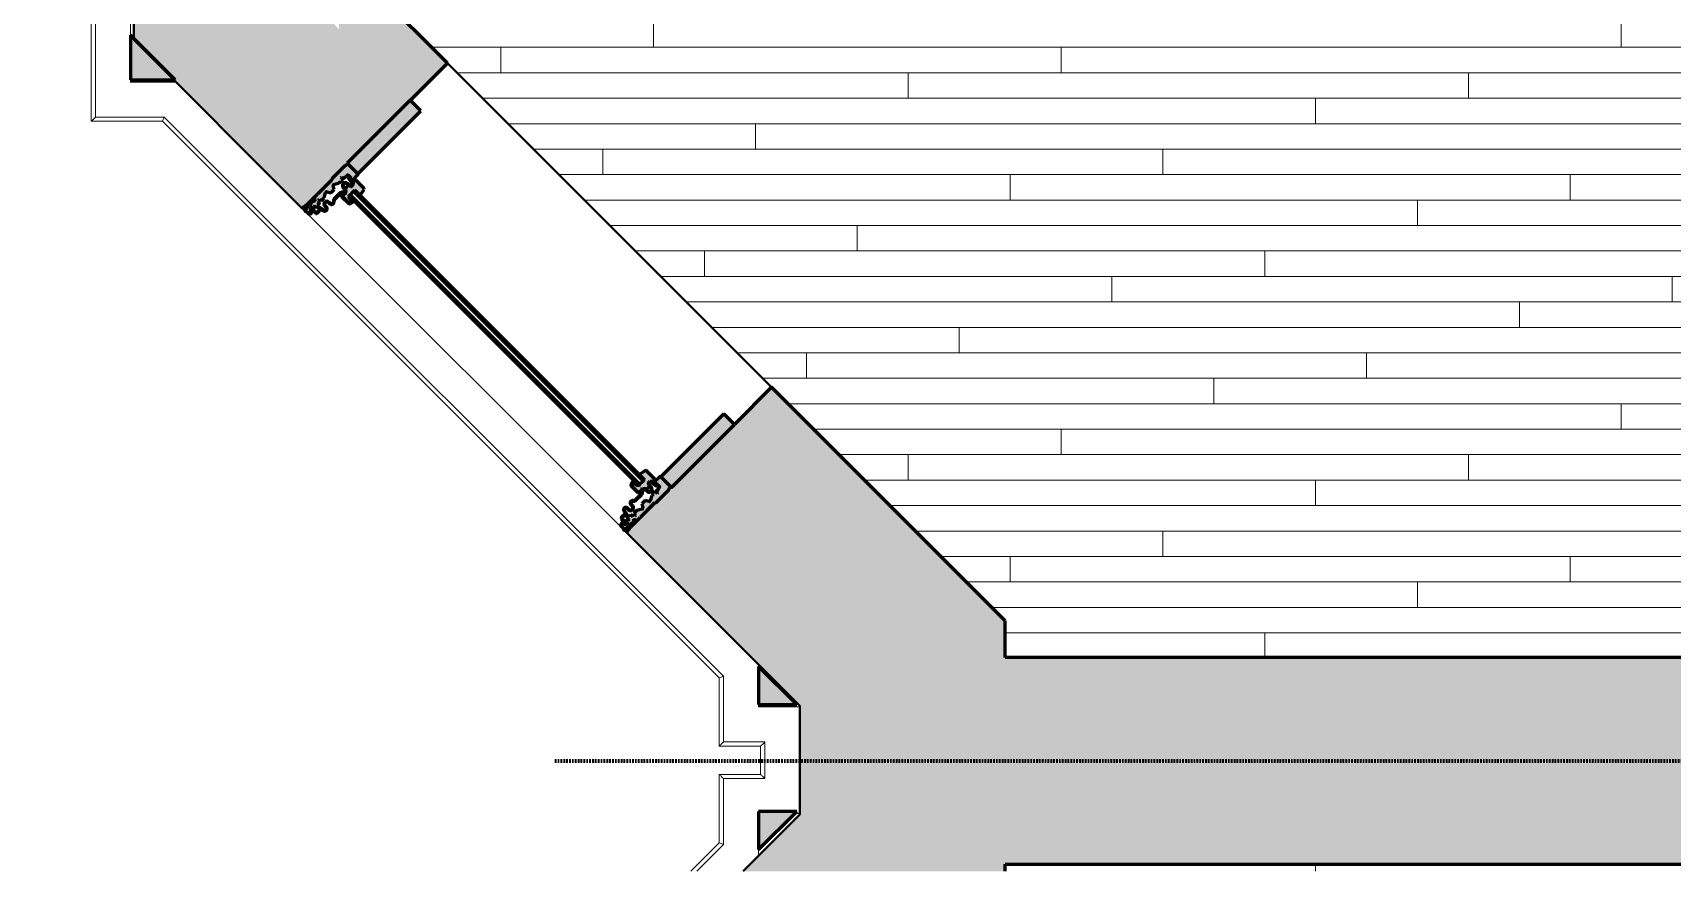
# Model space of a CAD drawing. Header units: inches. Extents: x 239 to 676, y -3412 to -2908.
# Drawn here: x 239.2 to 368, y -3411.9 to -3346.1 of the extents above; entities that cross this region are included whole.
import ezdxf

# ---------------------------------------------------------------- set-up
doc = ezdxf.new("R2010")
doc.units = ezdxf.units.IN
doc.header["$MEASUREMENT"] = 0
doc.linetypes.add('Hidden 1_8_', pattern=[0.1875, 0.125, -0.0625])
for name, color, linetype, lineweight in [('A-DETL', 90, 'Continuous', 40), ('A-DETL-GENF', 92, 'Continuous', 9), ('A-FLOR-PATT', 8, 'Continuous', 40), ('A-GLAZ', 151, 'Continuous', 40), ('A-WALL', 113, 'Continuous', 18), ('A-WALL-PATT', 111, 'Continuous', 18), ('I-WALL', 2, 'Continuous', 40), ('Q-CASE', 31, 'Continuous', 40)]:
    doc.layers.add(name, color=color, linetype=linetype, lineweight=lineweight)

# ---------------------------------------------------------------- blocks, each defined once
blk = doc.blocks.new('Proline_Clad_Wood-Double-Hung_Vent_Unit - 36_ x 96_-725810-UNIT 3 - UPPER LEVEL')
at = {"layer": 'A-GLAZ'}
h = blk.add_hatch(color=135, dxfattribs=at)
h.paths.add_polyline_path([(-17.95, 5.96), (-18, 5.91), (-18, 5.78), (-17.93, 5.8), (-17.93, 5.88)], flags=0)
h.paths.add_polyline_path([(-17.8, 5.94), (-17.8, 5.65), (-17.76, 5.65), (-17.76, 5.93)], flags=0)
h.paths.add_polyline_path([(-17.74, 6), (-17.74, 5.96), (-17.64, 5.96), (-17.43, 5.9), (-17.3, 5.9), (-17.3, 5.94), (-17.43, 5.94), (-17.64, 6)], flags=0)
h.paths.add_polyline_path([(-17.98, 5.75), (-17.98, 5.63), (-17.91, 5.65), (-17.91, 5.77)], flags=0)
h.paths.add_polyline_path([(-17.94, 5.59), (-17.94, 5.04), (-17.9, 5.08), (-17.9, 5.55)], flags=0)
h.paths.add_polyline_path([(-17.27, 5.87), (-17.27, 5.7), (-17.23, 5.69), (-17.23, 5.88), (-17.26, 5.87)], flags=0)
h.paths.add_polyline_path([(-17.52, 5.58), (-17.42, 5.63), (-17.29, 5.63), (-17.3, 5.67), (-17.42, 5.67)], flags=0)
h.paths.add_polyline_path([(-17.42, 5.52), (-17.32, 5.48), (-16.97, 5.48), (-16.96, 5.52)], flags=0)
h.paths.add_polyline_path([(-17.39, 5.45), (-17.39, 5.26), (-17.35, 5.28), (-17.34, 5.46)], flags=0)
h.paths.add_polyline_path([(-17.92, 4.85), (-17.96, 4.81), (-17.85, 4.81)], flags=0)
h.paths.add_polyline_path([(-16.94, 5.45), (-16.94, 5.01), (-16.9, 5.01), (-16.9, 5.46)], flags=0)
h = blk.add_hatch(color=135, dxfattribs=at)
h.paths.add_polyline_path([(-16.77, 1.7), (-16.79, 1.73), (-16.95, 1.73), (-16.97, 1.62)], flags=0)
h.paths.add_polyline_path([(-17.71, 5.45), (-17.84, 5.07), (-17.71, 4.88), (-17.77, 4.8), (-17.9, 4.79), (-17.94, 4.75), (-17.94, 4.4), (-17.91, 4.37), (-17.94, 4.34), (-17.94, 2.76), (-18, 2.72), (-18, 1.24), (-17.91, 1.15), (-17.88, 1), (-16.83, 1), (-16.77, 1.06), (-16.77, 1.7), (-17, 1.6), (-17.35, 1.61), (-17.35, 1.64), (-17.33, 1.77), (-17.36, 1.77), (-17.36, 2.05), (-17.55, 2.05), (-17.55, 2.14), (-17.27, 2.15), (-17.27, 2.38), (-17.36, 2.38), (-17.36, 2.53), (-17.59, 2.98), (-17.55, 3.02), (-17.27, 3.19), (-17.27, 3.55), (-17.59, 3.77), (-17.58, 3.83), (-17.36, 4.21), (-17.36, 4.54), (-17.55, 4.55), (-17.55, 4.64), (-17.36, 4.64), (-17.36, 4.9), (-17.18, 4.91), (-17.18, 5.09), (-17.34, 5.09), (-17.41, 5.21), (-17.45, 5.21), (-17.48, 5.27), (-17.39, 5.27), (-17.39, 5.45), (-17.68, 5.45)], flags=0)
h = blk.add_hatch(color=135, dxfattribs=at)
h.paths.add_polyline_path([(-17.08, 5.17), (-17.12, 5.1), (-17.08, 5.03)], flags=0)
h.paths.add_polyline_path([(-17.05, 5), (-17.05, 4.95), (-16.7, 4.91), (-16.58, 4.76), (-16.72, 4.63), (-16.87, 4.63), (-17.07, 4.51), (-17.07, 4.28), (-16.87, 4.17), (-16.72, 4.17), (-16.58, 4.07), (-16.65, 3.89), (-16.72, 3.81), (-16.75, 3.69), (-16.72, 2.92), (-16.64, 2.83), (-16.58, 2.67), (-16.72, 2.57), (-16.87, 2.57), (-17.07, 2.45), (-17.07, 2.22), (-16.87, 2.1), (-16.72, 2.1), (-16.58, 1.97), (-16.7, 1.82), (-17.05, 1.78), (-17.05, 1.73), (-16.7, 1.77), (-16.53, 1.97), (-16.72, 2.15), (-16.86, 2.15), (-17.05, 2.34), (-16.86, 2.52), (-16.72, 2.52), (-16.54, 2.65), (-16.61, 2.86), (-16.68, 2.94), (-16.7, 3.04), (-16.68, 3.79), (-16.61, 3.87), (-16.54, 4.08), (-16.72, 4.21), (-16.86, 4.21), (-17.05, 4.4), (-16.86, 4.59), (-16.72, 4.59), (-16.53, 4.76), (-16.7, 4.96)], flags=0)
h.paths.add_polyline_path([(-17.08, 1.7), (-17.12, 1.64), (-17.08, 1.62)], flags=0)
h = blk.add_hatch(color=135, dxfattribs=at)
h.paths.add_polyline_path([(16.7, 4.96), (16.53, 4.76), (16.72, 4.59), (16.86, 4.59), (17.05, 4.4), (16.86, 4.21), (16.72, 4.21), (16.54, 4.08), (16.61, 3.87), (16.68, 3.79), (16.7, 3.69), (16.68, 2.94), (16.61, 2.86), (16.54, 2.65), (16.72, 2.52), (16.86, 2.52), (17.05, 2.34), (16.86, 2.15), (16.72, 2.15), (16.53, 1.97), (16.7, 1.77), (17.05, 1.73), (17.05, 1.78), (16.7, 1.82), (16.58, 1.97), (16.72, 2.1), (16.87, 2.1), (17.07, 2.22), (17.07, 2.45), (16.87, 2.57), (16.72, 2.57), (16.58, 2.67), (16.64, 2.83), (16.72, 2.92), (16.75, 3.04), (16.72, 3.81), (16.64, 3.91), (16.58, 4.07), (16.72, 4.17), (16.87, 4.17), (17.07, 4.28), (17.07, 4.51), (16.87, 4.63), (16.72, 4.63), (16.58, 4.76), (16.7, 4.91), (17.05, 4.95), (17.05, 5)], flags=0)
h.paths.add_polyline_path([(17.08, 5.17), (17.08, 5.03), (17.12, 5.1)], flags=0)
h.paths.add_polyline_path([(17.08, 1.7), (17.08, 1.62), (17.12, 1.64)], flags=0)
h = blk.add_hatch(color=135, dxfattribs=at)
h.paths.add_polyline_path([(16.77, 1.7), (16.97, 1.62), (16.95, 1.73), (16.79, 1.73)], flags=0)
h.paths.add_polyline_path([(17.39, 5.45), (17.39, 5.27), (17.46, 5.24), (17.45, 5.21), (17.41, 5.21), (17.34, 5.09), (17.18, 5.09), (17.18, 4.91), (17.36, 4.9), (17.36, 4.64), (17.55, 4.64), (17.55, 4.55), (17.36, 4.54), (17.36, 4.21), (17.59, 3.77), (17.55, 3.72), (17.27, 3.55), (17.27, 3.19), (17.59, 2.98), (17.58, 2.92), (17.36, 2.53), (17.36, 2.38), (17.27, 2.38), (17.27, 2.15), (17.55, 2.14), (17.55, 2.05), (17.36, 2.05), (17.36, 1.77), (17.33, 1.77), (17.35, 1.61), (17.32, 1.6), (16.97, 1.61), (16.77, 1.7), (16.77, 1.06), (16.83, 1), (17.88, 1), (17.91, 1.15), (18, 1.24), (18, 2.72), (17.94, 2.76), (17.94, 4.34), (17.91, 4.37), (17.94, 4.4), (17.94, 4.75), (17.9, 4.79), (17.77, 4.8), (17.71, 4.88), (17.77, 4.99), (17.84, 5.07), (17.71, 5.45)], flags=0)
h = blk.add_hatch(color=135, dxfattribs=at)
h.paths.add_polyline_path([(17.3, 5.94), (17.3, 5.9), (17.43, 5.9), (17.74, 6), (17.64, 6), (17.43, 5.94)], flags=0)
h.paths.add_polyline_path([(17.23, 5.88), (17.23, 5.69), (17.27, 5.7), (17.27, 5.87)], flags=0)
h.paths.add_polyline_path([(17.52, 5.58), (17.42, 5.67), (17.3, 5.67), (17.29, 5.63), (17.42, 5.63)], flags=0)
h.paths.add_polyline_path([(17.42, 5.52), (17.42, 5.48), (17.52, 5.58)], flags=0)
h.paths.add_polyline_path([(16.96, 5.52), (16.97, 5.48), (17.32, 5.48), (17.42, 5.52), (17.19, 5.52)], flags=0)
h.paths.add_polyline_path([(16.9, 5.46), (16.9, 5.01), (16.94, 5.01), (16.94, 5.45)], flags=0)
h.paths.add_polyline_path([(17.76, 5.93), (17.76, 5.65), (17.8, 5.65), (17.8, 5.94)], flags=0)
h.paths.add_polyline_path([(17.34, 5.46), (17.35, 5.28), (17.39, 5.26), (17.39, 5.45)], flags=0)
h.paths.add_polyline_path([(17.95, 5.96), (17.93, 5.8), (18, 5.78), (18, 5.91)], flags=0)
h.paths.add_polyline_path([(17.91, 5.77), (17.91, 5.65), (17.97, 5.63), (17.97, 5.75)], flags=0)
h.paths.add_polyline_path([(17.94, 5.59), (17.9, 5.55), (17.9, 5.08), (17.94, 5.04), (17.94, 5.54)], flags=0)
h.paths.add_polyline_path([(17.85, 4.81), (17.96, 4.81), (17.92, 4.85), (17.88, 4.83)], flags=0)
for points in [[(-16.42, 3.12), (-16.47, 3.03), (-16.47, 2.8), (-16.42, 2.8), (-16.42, 2.73), (-16.49, 2.64), (-16.62, 2.53), (-16.73, 2.48), (-16.73, 2.2), (-16.48, 2.05), (-16.48, 1.85), (-16.67, 1.66), (-16.67, 1.52), (-16.63, 1.47), (-15.67, 1.47), (-15.62, 1.51), (-15.51, 2.08), (-16.08, 2.08), (-16.08, 2.8), (-15.7, 2.82), (-15.69, 2.94), (-15.77, 3.02), (-15.77, 3.12), (-15.87, 3.12)], [(-16.44, 3.15), (-16.44, 3.12), (-15.9, 3.15)], [(-16.08, 2.71), (-16.08, 2.59), (16.08, 2.59), (16.08, 2.71), (-15.47, 2.71)], [(15.77, 3.12), (15.77, 3.02), (15.69, 2.94), (15.7, 2.82), (16.08, 2.8), (16.08, 2.08), (15.51, 2.08), (15.51, 2.02), (15.62, 1.51), (15.67, 1.47), (16.63, 1.47), (16.67, 1.52), (16.67, 1.66), (16.48, 1.85), (16.49, 2.07), (16.73, 2.2), (16.73, 2.48), (16.62, 2.53), (16.42, 2.73), (16.42, 2.8), (16.47, 2.8), (16.47, 3.03), (16.42, 3.12)], [(15.67, 3.15), (15.67, 3.12), (16.44, 3.15)], [(-16.08, 2.2), (-16.08, 2.08), (16.08, 2.08), (16.08, 2.2), (-15.01, 2.2)], [(-18, 1), (-18, -6), (-16.83, -6), (-16.83, 1)], [(16.83, 1), (16.83, -6), (18, -6), (18, 1)]]:
    blk.add_hatch(color=135, dxfattribs=at).paths.add_polyline_path(points, flags=0)
at = {"layer": 'A-GLAZ', "color": 250, "lineweight": 60}
for p, q in [((-18, 5.91), (-18, 5.78)), ((-18, 5.78), (-17.98, 5.75)), ((-17.98, 5.75), (-17.98, 5.63)), ((-17.94, 5.59), (-17.94, 5.04)), ((-17.9, 5.79), (-17.93, 5.88)), ((-17.93, 5.88), (-17.9, 5.88)), ((-17.91, 5.77), (-17.93, 5.8)), ((-17.93, 5.8), (-17.9, 5.79)), ((-17.91, 5.65), (-17.91, 5.77)), ((-17.9, 5.88), (-17.9, 5.91)), ((-17.9, 5.08), (-17.9, 5.55)), ((-17.83, 5.62), (-17.88, 5.62)), ((-17.87, 5.58), (-17.83, 5.58)), ((-17.71, 5.45), (-17.84, 5.07)), ((-17.8, 5.94), (-17.8, 5.65)), ((-17.76, 5.65), (-17.76, 5.93)), ((-17.64, 6), (-17.74, 6)), ((-17.74, 5.96), (-17.64, 5.96)), ((-17.39, 5.45), (-17.71, 5.45)), ((-17.43, 5.94), (-17.64, 6)), ((-17.64, 5.96), (-17.43, 5.9)), ((-17.45, 5.21), (-17.48, 5.27)), ((-17.48, 5.27), (-17.39, 5.27)), ((-17.39, 5.26), (-17.45, 5.26)), ((-17.45, 5.26), (-17.42, 5.22)), ((-17.41, 5.21), (-17.45, 5.21)), ((-17.3, 5.94), (-17.43, 5.94)), ((-17.43, 5.9), (-17.3, 5.9)), ((-17.3, 5.67), (-17.42, 5.67)), ((-17.42, 5.63), (-17.29, 5.63)), ((-16.96, 5.52), (-17.42, 5.52)), ((-17.34, 5.09), (-17.41, 5.21)), ((-17.39, 5.45), (-17.39, 5.26)), ((-17.39, 5.27), (-17.39, 5.45)), ((-17.35, 5.28), (-17.34, 5.46)), ((-17.32, 5.48), (-16.97, 5.48)), ((-17.27, 5.87), (-17.27, 5.7)), ((-17.23, 5.69), (-17.23, 5.88)), ((-17.08, 5.17), (-17.12, 5.1)), ((-17.08, 5.03), (-17.08, 5.17)), ((-16.94, 5.45), (-16.94, 5.01)), ((-16.9, 5.01), (-16.9, 5.46)), ((16.9, 5.46), (16.9, 5.01)), ((16.94, 5.01), (16.94, 5.45)), ((17.42, 5.52), (16.96, 5.52)), ((16.97, 5.48), (17.32, 5.48)), ((17.12, 5.1), (17.08, 5.17)), ((17.08, 5.17), (17.08, 5.03)), ((17.23, 5.88), (17.23, 5.69)), ((17.27, 5.7), (17.27, 5.87)), ((17.29, 5.63), (17.42, 5.63)), ((17.43, 5.94), (17.3, 5.94)), ((17.3, 5.9), (17.43, 5.9)), ((17.42, 5.67), (17.3, 5.67)), ((17.34, 5.46), (17.35, 5.28)), ((17.41, 5.21), (17.34, 5.09)), ((17.39, 5.26), (17.39, 5.45)), ((17.71, 5.45), (17.39, 5.45)), ((17.39, 5.45), (17.39, 5.27)), ((17.39, 5.27), (17.48, 5.27)), ((17.45, 5.26), (17.39, 5.26)), ((17.45, 5.21), (17.41, 5.21)), ((17.42, 5.22), (17.45, 5.26)), ((17.64, 6), (17.43, 5.94)), ((17.43, 5.9), (17.64, 5.96)), ((17.48, 5.27), (17.45, 5.21)), ((17.74, 6), (17.64, 6)), ((17.64, 5.96), (17.74, 5.96)), ((17.84, 5.07), (17.71, 5.45)), ((17.76, 5.93), (17.76, 5.65)), ((17.8, 5.65), (17.8, 5.94)), ((17.88, 5.62), (17.83, 5.62)), ((17.83, 5.58), (17.87, 5.58)), ((17.9, 5.91), (17.9, 5.88)), ((17.9, 5.88), (17.93, 5.88)), ((17.93, 5.88), (17.9, 5.79)), ((17.9, 5.79), (17.93, 5.8)), ((17.9, 5.55), (17.9, 5.08)), ((17.93, 5.8), (17.91, 5.77)), ((17.91, 5.77), (17.91, 5.65)), ((17.94, 5.04), (17.94, 5.59)), ((17.97, 5.75), (18, 5.78)), ((17.97, 5.63), (17.97, 5.75)), ((18, 5.78), (18, 5.91)), ((-17.96, 4.81), (-17.85, 4.81)), ((-17.9, 4.79), (-17.94, 4.75)), ((-17.94, 4.75), (-17.94, 4.4)), ((-17.94, 4.4), (-17.91, 4.37)), ((-17.91, 4.37), (-17.94, 4.34)), ((-17.94, 4.34), (-17.94, 2.76)), ((-17.84, 4.85), (-17.92, 4.85)), ((-17.77, 4.8), (-17.9, 4.79)), ((-17.87, 5), (-17.86, 4.97)), ((-17.83, 5.01), (-17.85, 5.04)), ((-17.84, 5.07), (-17.83, 5.01)), ((-17.8, 4.87), (-17.84, 4.85)), ((-17.82, 4.82), (-17.78, 4.84)), ((-17.78, 4.93), (-17.78, 4.9)), ((-17.71, 4.88), (-17.77, 4.8)), ((-17.74, 4.94), (-17.71, 4.88)), ((-17.74, 4.9), (-17.74, 4.93)), ((-17.58, 3.83), (-17.36, 4.21)), ((-17.55, 4.55), (-17.55, 4.64)), ((-17.55, 4.64), (-17.36, 4.64)), ((-17.36, 4.54), (-17.55, 4.55)), ((-17.36, 4.9), (-17.18, 4.91)), ((-17.36, 4.64), (-17.36, 4.9)), ((-17.36, 4.21), (-17.36, 4.54)), ((-17.18, 5.09), (-17.34, 5.09)), ((-17.18, 4.91), (-17.18, 5.09)), ((-17.12, 5.1), (-17.12, 5.03)), ((-16.7, 4.96), (-17.05, 5)), ((-17.05, 4.95), (-16.7, 4.91)), ((-16.72, 4.63), (-16.87, 4.63)), ((-16.87, 4.17), (-16.72, 4.17)), ((-16.86, 4.59), (-16.72, 4.59)), ((-16.72, 4.21), (-16.86, 4.21)), ((17.05, 5), (16.7, 4.96)), ((16.7, 4.91), (17.05, 4.95)), ((16.87, 4.63), (16.72, 4.63)), ((16.72, 4.59), (16.86, 4.59)), ((16.86, 4.21), (16.72, 4.21)), ((16.72, 4.17), (16.87, 4.17)), ((17.12, 5.03), (17.12, 5.1)), ((17.34, 5.09), (17.18, 5.09)), ((17.18, 5.09), (17.18, 4.91)), ((17.18, 4.91), (17.36, 4.9)), ((17.36, 4.9), (17.36, 4.64)), ((17.36, 4.64), (17.55, 4.64)), ((17.55, 4.55), (17.36, 4.54)), ((17.36, 4.54), (17.36, 4.21)), ((17.36, 4.21), (17.58, 3.83)), ((17.55, 4.64), (17.55, 4.55)), ((17.71, 4.88), (17.74, 4.94)), ((17.77, 4.8), (17.71, 4.88)), ((17.74, 4.93), (17.74, 4.9)), ((17.9, 4.79), (17.77, 4.8)), ((17.78, 4.9), (17.78, 4.93)), ((17.78, 4.84), (17.82, 4.82)), ((17.84, 4.85), (17.8, 4.87)), ((17.83, 5.01), (17.84, 5.07)), ((17.85, 5.04), (17.83, 5.01)), ((17.92, 4.85), (17.84, 4.85)), ((17.85, 4.81), (17.96, 4.81)), ((17.86, 4.97), (17.87, 5)), ((17.94, 4.75), (17.9, 4.79)), ((17.91, 4.37), (17.94, 4.4)), ((17.94, 4.34), (17.91, 4.37)), ((17.94, 4.4), (17.94, 4.75)), ((17.94, 2.76), (17.94, 4.34)), ((-17.94, 2.76), (-18, 2.72)), ((-18, 2.72), (-18, 1.24)), ((-17.36, 2.53), (-17.58, 2.92)), ((-17.27, 3.55), (-17.55, 3.72)), ((-17.55, 3.02), (-17.27, 3.19)), ((-17.27, 3.19), (-17.27, 3.55)), ((-16.75, 3.69), (-16.75, 3.04)), ((-16.7, 3.04), (-16.7, 3.69)), ((-16.52, 3.06), (-16.54, 2.77)), ((-16.51, 2.77), (-16.5, 3.06)), ((-16.45, 2.8), (-16.49, 2.8)), ((-16.49, 2.8), (-16.49, 2.77)), ((-16.42, 3.12), (-16.47, 3.03)), ((-16.47, 3.03), (-16.47, 2.8)), ((-16.47, 2.8), (-16.42, 2.8)), ((-16.42, 2.73), (-16.47, 2.72)), ((-16.47, 2.72), (-16.47, 2.65)), ((-16.46, 2.77), (-16.45, 2.8)), ((-15.67, 3.15), (-16.44, 3.15)), ((-16.44, 3.12), (-15.67, 3.12)), ((-15.77, 3.12), (-16.42, 3.12)), ((-16.42, 2.8), (-16.42, 2.73)), ((-16.08, 2.8), (-15.7, 2.82)), ((-16.08, 2.08), (-16.08, 2.8)), ((16.08, 2.71), (-16.08, 2.71)), ((-16.08, 2.71), (-16.08, 2.59)), ((-16.08, 2.59), (16.08, 2.59)), ((-15.77, 3.02), (-15.77, 3.12)), ((-15.69, 2.94), (-15.77, 3.02)), ((-15.66, 2.88), (-15.67, 2.92)), ((-15.58, 2.87), (-15.66, 2.8)), ((-15.64, 2.78), (-15.56, 2.84)), ((-15.61, 3.08), (-15.54, 2.76)), ((-15.52, 2.77), (-15.58, 3.08)), ((-15.56, 2.84), (-15.58, 2.87)), ((15.58, 3.08), (15.52, 2.77)), ((15.54, 2.76), (15.61, 3.08)), ((15.58, 2.87), (15.56, 2.84)), ((15.56, 2.84), (15.64, 2.78)), ((15.66, 2.8), (15.58, 2.87)), ((15.67, 2.92), (15.66, 2.88)), ((16.44, 3.15), (15.67, 3.15)), ((15.67, 3.12), (16.44, 3.12)), ((15.77, 3.02), (15.69, 2.94)), ((15.7, 2.82), (16.08, 2.8)), ((16.42, 3.12), (15.77, 3.12)), ((15.77, 3.12), (15.77, 3.02)), ((16.08, 2.8), (16.08, 2.08)), ((16.08, 2.59), (16.08, 2.71)), ((16.47, 3.03), (16.42, 3.12)), ((16.42, 2.73), (16.42, 2.8)), ((16.42, 2.8), (16.47, 2.8)), ((16.47, 2.72), (16.42, 2.73)), ((16.49, 2.8), (16.45, 2.8)), ((16.45, 2.8), (16.46, 2.77)), ((16.47, 2.8), (16.47, 3.03)), ((16.47, 2.65), (16.47, 2.72)), ((16.49, 2.77), (16.49, 2.8)), ((16.5, 3.06), (16.51, 2.77)), ((16.54, 2.77), (16.52, 3.06)), ((16.7, 3.69), (16.7, 3.04)), ((16.75, 3.04), (16.75, 3.69)), ((17.55, 3.72), (17.27, 3.55)), ((17.27, 3.55), (17.27, 3.19)), ((17.27, 3.19), (17.55, 3.02)), ((17.58, 2.92), (17.36, 2.53)), ((18, 2.72), (17.94, 2.76)), ((18, 1.24), (18, 2.72)), ((-17.55, 2.14), (-17.27, 2.15)), ((-17.55, 2.05), (-17.55, 2.14)), ((-17.36, 2.05), (-17.55, 2.05)), ((-17.36, 2.38), (-17.36, 2.53)), ((-17.27, 2.38), (-17.36, 2.38)), ((-17.36, 1.77), (-17.36, 2.05)), ((-17.33, 1.77), (-17.36, 1.77)), ((-17.35, 1.63), (-17.33, 1.77)), ((-17, 1.6), (-17.32, 1.6)), ((-17.27, 2.15), (-17.27, 2.38)), ((-17.12, 1.7), (-17.12, 1.64)), ((-17.12, 1.64), (-17.08, 1.62)), ((-17.08, 1.62), (-17.08, 1.7)), ((-16.7, 1.82), (-17.05, 1.78)), ((-17.05, 1.73), (-16.7, 1.77)), ((-16.95, 1.73), (-16.97, 1.62)), ((-16.79, 1.73), (-16.95, 1.73)), ((-16.72, 2.57), (-16.87, 2.57)), ((-16.87, 2.1), (-16.72, 2.1)), ((-16.86, 2.52), (-16.72, 2.52)), ((-16.72, 2.15), (-16.86, 2.15)), ((-16.77, 1.06), (-16.77, 1.7)), ((-16.73, 2.48), (-16.73, 2.2)), ((-16.48, 1.85), (-16.67, 1.66)), ((-16.67, 1.66), (-16.67, 1.52)), ((-16.67, 1.52), (-16.63, 1.47)), ((-16.63, 1.47), (-15.67, 1.47)), ((-16.54, 2.08), (-16.51, 2.08)), ((-16.48, 2.05), (-16.48, 1.85)), ((16.08, 2.2), (-16.08, 2.2)), ((-16.08, 2.2), (-16.08, 2.08)), ((-16.08, 2.08), (16.08, 2.08)), ((-15.51, 2.08), (-16.08, 2.08)), ((-15.62, 1.51), (-15.51, 2.02)), ((-15.51, 2.02), (-15.51, 2.08)), ((16.08, 2.08), (15.51, 2.08)), ((15.51, 2.08), (15.51, 2.02)), ((15.51, 2.02), (15.62, 1.51)), ((15.67, 1.47), (16.63, 1.47)), ((16.08, 2.08), (16.08, 2.2)), ((16.48, 1.85), (16.48, 2.05)), ((16.67, 1.66), (16.48, 1.85)), ((16.51, 2.08), (16.54, 2.08)), ((16.63, 1.47), (16.67, 1.52)), ((16.67, 1.52), (16.67, 1.66)), ((17.05, 1.78), (16.7, 1.82)), ((16.7, 1.77), (17.05, 1.73)), ((16.87, 2.57), (16.72, 2.57)), ((16.72, 2.52), (16.86, 2.52)), ((16.86, 2.15), (16.72, 2.15)), ((16.72, 2.1), (16.87, 2.1)), ((16.73, 2.2), (16.73, 2.48)), ((16.77, 1.7), (16.77, 1.06)), ((16.95, 1.73), (16.79, 1.73)), ((16.97, 1.62), (16.95, 1.73)), ((17.32, 1.6), (17, 1.6)), ((17.08, 1.7), (17.08, 1.62)), ((17.08, 1.62), (17.12, 1.64)), ((17.12, 1.64), (17.12, 1.7)), ((17.36, 2.38), (17.27, 2.38)), ((17.27, 2.38), (17.27, 2.15)), ((17.27, 2.15), (17.55, 2.14)), ((17.36, 1.77), (17.33, 1.77)), ((17.33, 1.77), (17.35, 1.63)), ((17.36, 2.53), (17.36, 2.38)), ((17.55, 2.05), (17.36, 2.05)), ((17.36, 2.05), (17.36, 1.77)), ((17.55, 2.14), (17.55, 2.05)), ((-18, 1.24), (-17.91, 1.15)), ((-18, 1), (-18, -6)), ((-16.83, 1), (-18, 1)), ((-17.91, 1.15), (-17.91, 1.02)), ((-17.91, 1.02), (-17.88, 1)), ((-17.88, 1), (-16.83, 1)), ((-16.83, -6), (-16.83, 1)), ((16.83, 1), (16.83, -6)), ((18, 1), (16.83, 1)), ((16.83, 1), (17.88, 1)), ((17.88, 1), (17.91, 1.02)), ((17.91, 1.15), (18, 1.24)), ((17.91, 1.02), (17.91, 1.15)), ((18, -6), (18, 1)), ((-18, -6), (-16.83, -6)), ((16.83, -6), (18, -6))]:
    blk.add_line(p, q, dxfattribs=at)
for centre, radius, start, end in [((-17.95, 5.91), 0.05, 0, 180), ((-17.93, 5.63), 0.0471, 180, 250), ((-17.88, 5.65), 0.031, 180, 270), ((-17.87, 5.55), 0.031, 90, 180), ((-17.83, 5.65), 0.031, 270, 0), ((-17.83, 5.65), 0.071, 270, 0), ((-17.74, 5.94), 0.061, 90, 180), ((-17.74, 5.93), 0.0265, 90, 180), ((-17.42, 5.58), 0.0945, 90, 270), ((-17.42, 5.58), 0.0545, 90, 270), ((-17.42, 5.45), 0.032, 358.9819, 98.1628), ((-17.41, 5.28), 0.0599, 256.011, 354.4207), ((-17.32, 5.46), 0.0224, 90, 169.0382), ((-17.3, 5.88), 0.061, 0, 90), ((-17.3, 5.87), 0.0242, 360, 90), ((-17.3, 5.7), 0.0298, 270, 0), ((-17.29, 5.69), 0.056, 270, 0), ((-16.97, 5.45), 0.0271, 360, 90), ((-16.96, 5.46), 0.056, 0, 90), ((16.96, 5.46), 0.056, 90, 180), ((16.97, 5.45), 0.0271, 90, 180), ((17.3, 5.88), 0.061, 90, 180), ((17.29, 5.69), 0.056, 180, 270), ((17.3, 5.87), 0.0242, 90, 180), ((17.3, 5.7), 0.0298, 180, 270), ((17.32, 5.46), 0.0224, 10.9618, 90), ((17.41, 5.28), 0.0599, 185.5793, 283.989), ((17.42, 5.45), 0.032, 81.8372, 181.0181), ((17.42, 5.58), 0.0945, 270, 90), ((17.42, 5.58), 0.0545, 270, 90), ((17.74, 5.94), 0.061, 0, 90), ((17.74, 5.93), 0.0265, 360, 90), ((17.83, 5.65), 0.071, 180, 270), ((17.83, 5.65), 0.031, 180, 270), ((17.87, 5.55), 0.031, 0, 90), ((17.88, 5.65), 0.031, 270, 0), ((17.95, 5.91), 0.05, 360, 180), ((17.93, 5.63), 0.0471, 290, 360), ((-17.92, 4.99), 0.0557, 115.55, 189.111), ((-17.95, 4.98), 0.0227, 189.111, 353.1504), ((-17.94, 4.83), 0.0287, 33.0847, 237.5317), ((-17.9, 4.98), 0.031, 30, 181.1307), ((-17.84, 5.11), 0.0698, 205.1454, 259.6398), ((-17.82, 5.02), 0.0653, 233.4114, 274.9955), ((-17.85, 4.88), 0.071, 270, 296.5651), ((-17.83, 4.92), 0.0855, 6.6756, 93.3019), ((-17.83, 4.92), 0.0887, 14.7882, 92.4842), ((-17.81, 4.93), 0.031, 0, 90), ((-17.81, 4.9), 0.0319, 292.4786, 353.5214), ((-17.81, 4.9), 0.0673, 296.5651, 1.906), ((-17.04, 5.03), 0.078, 180, 263.5665), ((-16.87, 4.4), 0.232, 90, 270), ((-17.05, 5.03), 0.031, 180, 263.5665), ((-16.86, 4.4), 0.187, 90, 270), ((-16.92, 5.01), 0.0199, 180, 360), ((-16.48, 3.69), 0.263, 125.5043, 180), ((-16.72, 4.77), 0.188, 270, 83.5665), ((-16.72, 4.77), 0.143, 270, 83.5665), ((-16.72, 4.02), 0.188, 305.5043, 90), ((-16.72, 4.02), 0.143, 305.5043, 90), ((-16.48, 3.69), 0.218, 125.5043, 180), ((16.72, 4.77), 0.188, 96.4335, 270), ((16.72, 4.02), 0.188, 90, 234.4957), ((16.72, 4.77), 0.143, 96.4335, 270), ((16.72, 4.02), 0.143, 90, 234.4957), ((16.48, 3.69), 0.218, 0, 54.4957), ((16.48, 3.69), 0.263, 360, 54.4957), ((16.86, 4.4), 0.187, 270, 90), ((16.87, 4.4), 0.232, 270, 90), ((16.92, 5.01), 0.0199, 180, 0), ((17.05, 5.03), 0.031, 276.4335, 0), ((17.04, 5.03), 0.078, 276.4335, 360), ((17.83, 4.92), 0.0855, 86.6981, 173.3244), ((17.83, 4.92), 0.0887, 87.5158, 165.2118), ((17.81, 4.9), 0.0673, 178.094, 243.4349), ((17.81, 4.93), 0.031, 90, 180), ((17.81, 4.9), 0.0319, 186.4786, 247.5214), ((17.82, 5.02), 0.0653, 265.0045, 306.5886), ((17.85, 4.88), 0.071, 243.4349, 270), ((17.84, 5.11), 0.0698, 280.3602, 334.8546), ((17.9, 4.98), 0.031, 358.8693, 150), ((17.94, 4.83), 0.0287, 302.4683, 146.9153), ((17.95, 4.98), 0.0227, 186.8496, 350.889), ((17.92, 4.99), 0.0557, 350.889, 64.45), ((-17.51, 3.79), 0.078, 150.0027, 240.0027), ((-17.51, 2.96), 0.078, 119.9973, 209.9973), ((-16.48, 3.04), 0.263, 180, 234.4957), ((-16.72, 2.71), 0.188, 270, 54.4957), ((-16.72, 2.71), 0.143, 270, 54.4957), ((-16.48, 3.04), 0.218, 180, 234.4957), ((-16.7, 2.66), 0.158, 270, 338.35), ((-16.5, 2.57), 0.0625, 99.2606, 158.35), ((-16.5, 2.77), 0.0405, 177.486, 352.3244), ((-16.44, 3.06), 0.0885, 90, 179.9343), ((-16.5, 2.77), 0.013, 176.8292, 356.8949), ((-16.51, 2.71), 0.0706, 269.8511, 306.5633), ((-16.44, 3.06), 0.0652, 90.0749, 181.5911), ((-15.7, 2.86), 0.0458, 266.9924, 25.2607), ((-15.76, 2.87), 0.1, 25.2607, 44.1399), ((-15.67, 3.06), 0.0835, 12, 90), ((-15.67, 3.06), 0.06, 12, 90), ((-15.64, 2.77), 0.0361, 128.685, 321.315), ((-15.62, 2.74), 0.0386, 18.1661, 115.8735), ((-15.56, 2.76), 0.0475, 191.6531, 12), ((-15.56, 2.76), 0.024, 192.1562, 12), ((15.56, 2.76), 0.0475, 168, 348.3469), ((15.56, 2.76), 0.024, 168, 347.8438), ((15.67, 3.06), 0.0835, 90, 168), ((15.62, 2.74), 0.0386, 64.1265, 161.8339), ((15.67, 3.06), 0.06, 90, 168), ((15.64, 2.77), 0.0361, 218.685, 51.315), ((15.7, 2.86), 0.0458, 154.7393, 273.0076), ((15.76, 2.87), 0.1, 135.8601, 154.7393), ((16.44, 3.06), 0.0885, 0.0657, 90), ((16.44, 3.06), 0.0652, 358.4089, 89.9251), ((16.5, 2.77), 0.0405, 187.6756, 2.514), ((16.51, 2.71), 0.0706, 233.4367, 270.1489), ((16.5, 2.77), 0.013, 183.1051, 3.1708), ((16.5, 2.57), 0.0625, 21.65, 80.7394), ((16.72, 2.71), 0.188, 125.5043, 270), ((16.7, 2.66), 0.158, 201.65, 270), ((16.72, 2.71), 0.143, 125.5043, 270), ((16.48, 3.04), 0.218, 305.5043, 0), ((16.48, 3.04), 0.263, 305.5043, 360), ((17.51, 3.79), 0.078, 299.9973, 29.9973), ((17.51, 2.96), 0.078, 330.0027, 60.0027), ((-17.32, 1.63), 0.0308, 169.6071, 270.3559), ((-17.04, 1.7), 0.078, 96.4335, 180), ((-16.87, 2.34), 0.232, 90, 270), ((-17.05, 1.7), 0.031, 96.4335, 180), ((-16.86, 2.34), 0.187, 90, 270), ((-17, 1.63), 0.031, 270, 350), ((-16.8, 1.7), 0.0336, 3.4669, 74.5331), ((-16.7, 2.48), 0.0232, 90, 180), ((-16.7, 2.2), 0.0297, 180, 270), ((-16.72, 1.96), 0.187, 276.4335, 90), ((-16.72, 1.96), 0.142, 276.4335, 90), ((-16.73, 1.99), 0.183, 38.9118, 79.0882), ((-16.54, 2.13), 0.0551, 211.6569, 270), ((-16.51, 2.05), 0.031, 0, 90), ((-15.67, 1.52), 0.047, 270.0001, 348), ((15.67, 1.52), 0.047, 192, 270), ((16.51, 2.05), 0.031, 90, 180), ((16.72, 1.96), 0.187, 90, 263.5665), ((16.54, 2.13), 0.0551, 270, 328.3431), ((16.72, 1.96), 0.142, 90, 263.5665), ((16.73, 1.99), 0.183, 100.9118, 141.0882), ((16.7, 2.48), 0.0232, 360, 90), ((16.7, 2.2), 0.0297, 270, 0), ((16.8, 1.7), 0.0336, 105.4669, 176.5331), ((16.86, 2.34), 0.187, 270, 90), ((16.87, 2.34), 0.232, 270, 90), ((17, 1.63), 0.031, 190, 270), ((17.04, 1.7), 0.078, 360, 83.5665), ((17.05, 1.7), 0.031, 0, 83.5665), ((17.32, 1.63), 0.0308, 269.6441, 10.3929), ((-16.83, 1.06), 0.062, 270, 360), ((16.83, 1.06), 0.062, 180, 270)]:
    blk.add_arc(centre, radius, start, end, dxfattribs=at)
blk = doc.blocks.new('Walls 9 - Walls 1-698121-UNIT 3 - UPPER LEVEL')
at = {"layer": 'A-WALL-PATT'}
h = blk.add_hatch(color=8, dxfattribs=at)
h.paths.add_polyline_path([(296.25, -3410.47), (299.25, -3407.47), (296.25, -3407.47), (296.25, -3407.98)], flags=0)
h.paths.add_polyline_path([(299.25, -3399.08), (296.25, -3396.08), (296.25, -3399.08)], flags=0)
h.paths.add_polyline_path([(246.92, -3349.99), (250.42, -3349.99), (246.92, -3346.49), (246.92, -3349.34)], flags=0)
h.paths.add_polyline_path([(246.92, -3256.35), (250.71, -3252.56), (246.92, -3252.56), (246.92, -3252.99)], flags=0)
h.paths.add_polyline_path([(296.25, -3207.03), (299.5, -3203.78), (296.25, -3203.78)], flags=0)
h.paths.add_polyline_path([(299.5, -3169.93), (296.5, -3166.93), (296.5, -3169.93)], flags=0)
h.paths.add_polyline_path([(242.75, -3113.18), (239.25, -3109.68), (239.25, -3113.18)], flags=0)
h.paths.add_polyline_path([(239.25, -3016.96), (242.75, -3013.46), (239.25, -3013.46)], flags=0)
h.paths.add_polyline_path([(296.25, -2957.67), (299.5, -2954.29), (296.25, -2954.29)], flags=0)
at = {"layer": 'A-WALL', "color": 7, "lineweight": 40}
for p, q in [((250.42, -3349.99), (246.92, -3346.49)), ((246.92, -3346.49), (246.92, -3349.99)), ((246.92, -3349.99), (250.42, -3349.99)), ((299.25, -3399.08), (296.25, -3396.08)), ((296.25, -3396.08), (296.25, -3399.08)), ((296.25, -3399.08), (299.25, -3399.08)), ((296.25, -3407.47), (296.25, -3410.47)), ((296.25, -3410.47), (299.25, -3407.47)), ((299.25, -3407.47), (296.25, -3407.47))]:
    blk.add_line(p, q, dxfattribs=at)
blk = doc.blocks.new('Casework 199 - Casework 11-747752-UNIT 3 - UPPER LEVEL')
at = {"layer": 'Q-CASE', "color": 8, "lineweight": 18}
for p, q in [((243.84, -3249.41), (243.84, -3353)), ((244.17, -3249.74), (244.17, -3352.67)), ((246.92, -3346.24), (246.92, -3256.1)), ((246.92, -3349.92), (246.92, -3349.74)), ((250.49, -3349.92), (246.92, -3349.92)), ((243.84, -3353), (249.43, -3353)), ((244.17, -3352.67), (249.57, -3352.67)), ((249.43, -3353), (293.16, -3396.74)), ((249.57, -3352.67), (293.5, -3396.6)), ((293.16, -3396.74), (293.16, -3402.09)), ((293.5, -3396.6), (293.5, -3401.76)), ((296.25, -3395.83), (296.25, -3395.68)), ((296.25, -3399.01), (296.25, -3398.83)), ((299.5, -3399.01), (296.25, -3399.01)), ((293.5, -3401.76), (296.75, -3401.76)), ((296.75, -3401.76), (296.75, -3404.65)), ((293.16, -3402.09), (296.41, -3402.09)), ((296.41, -3402.09), (296.41, -3404.32)), ((296.41, -3404.32), (293.16, -3404.32)), ((293.16, -3404.32), (293.16, -3409.68)), ((296.75, -3404.65), (293.5, -3404.65)), ((293.5, -3404.65), (293.5, -3409.82)), ((299.07, -3407.4), (299.5, -3407.4)), ((293.16, -3409.68), (290.92, -3411.92)), ((293.5, -3409.82), (291.39, -3411.92)), ((296.25, -3410.72), (296.25, -3410.22))]:
    blk.add_line(p, q, dxfattribs=at)
for points in [[(243.84, -3353), (243.84, -3353), (243.89, -3352.96), (244.03, -3352.82), (244.13, -3352.72), (244.16, -3352.69)], [(249.43, -3353), (249.43, -3353), (249.45, -3352.96), (249.51, -3352.82), (249.55, -3352.72), (249.56, -3352.69)], [(293.16, -3396.74), (293.17, -3396.73), (293.21, -3396.72), (293.35, -3396.66), (293.45, -3396.62), (293.48, -3396.61)], [(293.16, -3402.09), (293.17, -3402.09), (293.21, -3402.05), (293.35, -3401.91), (293.45, -3401.81), (293.48, -3401.78)], [(296.41, -3402.09), (296.42, -3402.09), (296.46, -3402.05), (296.6, -3401.91), (296.7, -3401.81), (296.73, -3401.78)], [(293.16, -3404.32), (293.17, -3404.32), (293.21, -3404.37), (293.35, -3404.51), (293.45, -3404.61), (293.48, -3404.63)], [(296.41, -3404.32), (296.42, -3404.32), (296.46, -3404.37), (296.6, -3404.51), (296.7, -3404.61), (296.73, -3404.63)], [(293.16, -3409.68), (293.17, -3409.68), (293.21, -3409.7), (293.35, -3409.76), (293.45, -3409.8), (293.48, -3409.81)]]:
    blk.add_open_spline(points, degree=3, knots=[0.5555556, 0.5555556, 0.5555556, 0.5555556, 0.6666667, 0.7777778, 0.8131677, 0.8131677, 0.8131677, 0.8131677], dxfattribs=at)
blk = doc.blocks.new('Walls 5 - Walls 1-751959-UNIT 3 - UPPER LEVEL')
at = {"layer": 'A-WALL-PATT', "lineweight": 40}
h = blk.add_hatch(color=135, dxfattribs=at)
h.paths.add_polyline_path([(296.25, -3410.22), (299.25, -3407.22), (296.25, -3407.22), (296.25, -3407.73)], flags=0)
h.paths.add_polyline_path([(299.25, -3398.83), (296.25, -3395.83), (296.25, -3398.83)], flags=0)
h.paths.add_polyline_path([(246.92, -3349.74), (250.42, -3349.74), (246.92, -3346.24), (246.92, -3349.09)], flags=0)
h.paths.add_polyline_path([(246.92, -3256.1), (250.71, -3252.31), (246.92, -3252.31), (246.92, -3252.74)], flags=0)
h.paths.add_polyline_path([(296.25, -3206.78), (299.5, -3203.53), (296.25, -3203.53)], flags=0)
h.paths.add_polyline_path([(299.5, -3169.68), (296.5, -3166.68), (296.5, -3169.68)], flags=0)
h.paths.add_polyline_path([(242.75, -3112.93), (239.25, -3109.43), (239.25, -3112.93)], flags=0)
h.paths.add_polyline_path([(239.25, -3016.71), (242.75, -3013.21), (239.25, -3013.21)], flags=0)
h.paths.add_polyline_path([(296.25, -2957.42), (299.5, -2954.04), (296.25, -2954.04)], flags=0)
at = {"layer": 'A-WALL', "color": 250, "lineweight": 60}
for p, q in [((250.42, -3349.74), (246.92, -3346.24)), ((246.92, -3346.24), (246.92, -3349.74)), ((246.92, -3349.74), (250.42, -3349.74)), ((299.25, -3398.83), (296.25, -3395.83)), ((296.25, -3395.83), (296.25, -3398.83)), ((296.25, -3398.83), (299.25, -3398.83)), ((296.25, -3407.22), (296.25, -3410.22)), ((296.25, -3410.22), (299.25, -3407.22)), ((299.25, -3407.22), (296.25, -3407.22))]:
    blk.add_line(p, q, dxfattribs=at)

msp = doc.modelspace()

# ---------------------------------------------------------------- hatches: boundary and pattern name
at = {"layer": 'A-DETL-GENF'}
msp.add_hatch(color=55, dxfattribs=at).paths.add_polyline_path([(365.75, -3409.31), (365.75, -3397.18), (334.16, -3397.18), (334.16, -3409.31)], flags=0)
at = {"layer": 'A-FLOR-PATT', "lineweight": 9}
h = msp.add_hatch(dxfattribs=at)
h.set_pattern_fill('FP_1', color=43, style=0, pattern_type=2)
h.set_pattern_definition([(0, (0, 0.8), (0, 2), []), (90, (0, 0.8), (-8, 8), [2, -28]), (90, (12, 4.8), (-8, 8), [2, -28])])
h.paths.add_polyline_path([(465.56, -3411.92), (649.25, -3411.92), (649.25, -3411.37), (465.63, -3411.37), (465.63, -3407.25), (465.56, -3407.25), (465.56, -3411.37), (315.62, -3411.37), (315.62, -3411.92), (459.85, -3411.92)], flags=0)
h.paths.add_polyline_path([(362.63, -3395.12), (432, -3395.12), (432, -3390.65), (430.75, -3390.65), (430.75, -3387.15), (433.37, -3387.15), (433.37, -3386.9), (434.37, -3386.9), (434.37, -3387.15), (438, -3387.15), (438, -3390.65), (436.75, -3390.65), (436.75, -3395.12), (529.12, -3395.12), (529.12, -3359.12), (526.27, -3359.12), (526.27, -3352.43), (525.02, -3352.43), (525.02, -3348.93), (528.65, -3348.93), (528.65, -3348.68), (529.65, -3348.68), (529.65, -3348.93), (531.02, -3348.93), (531.02, -3320.93), (529.65, -3320.93), (529.65, -3321.18), (528.65, -3321.18), (528.65, -3320.93), (525.02, -3320.93), (525.02, -3317.43), (526.27, -3317.43), (526.27, -3314.37), (482.77, -3314.37), (482.77, -3306.12), (487.52, -3306.12), (487.52, -3309.62), (526.27, -3309.62), (526.27, -3233.62), (487.52, -3233.62), (487.52, -3246.12), (482.77, -3246.12), (482.77, -3209.5), (521.75, -3209.5), (521.75, -3189.55), (627.37, -3189.55), (627.37, -3062.75), (495.27, -3062.75), (495.27, -3067.62), (496.52, -3067.62), (496.52, -3071.12), (493.89, -3071.12), (493.89, -3071.37), (492.89, -3071.37), (492.89, -3071.12), (489.27, -3071.12), (489.27, -3067.62), (490.52, -3067.62), (490.52, -3062.75), (466.02, -3062.75), (466.02, -3110), (490.52, -3110), (490.52, -3102.62), (489.27, -3102.62), (489.27, -3099.12), (492.89, -3099.12), (492.89, -3098.87), (493.89, -3098.87), (493.89, -3099.12), (496.52, -3099.12), (496.52, -3102.62), (495.27, -3102.62), (495.27, -3114.75), (487.52, -3114.75), (487.52, -3168.5), (488.77, -3168.5), (488.77, -3172), (486.14, -3172), (486.14, -3172.25), (485.14, -3172.25), (485.14, -3172), (481.52, -3172), (481.52, -3168.5), (482.77, -3168.5), (482.77, -3159.46), (478.95, -3159.46), (478.95, -3160.71), (475.45, -3160.71), (475.45, -3157.08), (475.2, -3157.08), (475.2, -3156.08), (475.45, -3156.08), (475.45, -3153.46), (478.95, -3153.46), (478.95, -3154.71), (482.77, -3154.71), (482.77, -3114.75), (461.27, -3114.75), (461.27, -3013.5), (460.02, -3013.5), (460.02, -3010), (463.64, -3010), (463.64, -3009.75), (464.64, -3009.75), (464.64, -3010), (466.02, -3010), (466.02, -2982), (464.64, -2982), (464.64, -2982.25), (463.64, -2982.25), (463.64, -2982), (460.02, -2982), (460.02, -2978.5), (461.27, -2978.5), (461.27, -2975.14), (450.06, -2975.14), (450.06, -2970.39), (461.27, -2970.39), (461.27, -2946.42), (387.62, -2946.42), (387.62, -2970.39), (402.06, -2970.39), (402.06, -2975.14), (374.06, -2975.14), (374.06, -2970.39), (383.5, -2970.39), (383.5, -2943.92), (396.5, -2943.92), (396.5, -2942.42), (387.5, -2942.42), (387.5, -2935.42), (315.62, -2935.42), (315.62, -2970.39), (326.06, -2970.39), (326.06, -2975.14), (301.58, -2975.14), (255.37, -3023.21), (255.37, -3103), (307.08, -3154.71), (343.62, -3154.71), (343.62, -3159.46), (311.83, -3159.46), (315.62, -3163.25), (315.62, -3192.21), (322.56, -3192.21), (322.56, -3193.46), (354.56, -3193.46), (354.56, -3192.21), (393.79, -3192.21), (393.79, -3188.21), (432, -3188.21), (432, -3159.46), (403.62, -3159.46), (403.62, -3154.71), (439.95, -3154.71), (439.95, -3153.46), (443.45, -3153.46), (443.45, -3156.08), (443.7, -3156.08), (443.7, -3157.08), (443.45, -3157.08), (443.45, -3160.71), (439.95, -3160.71), (439.95, -3159.46), (436.75, -3159.46), (436.75, -3188.21), (445.29, -3188.21), (445.29, -3208.21), (436.75, -3208.21), (436.75, -3213.14), (438, -3213.14), (438, -3216.64), (435.37, -3216.64), (435.37, -3216.89), (434.37, -3216.89), (434.37, -3216.64), (430.75, -3216.64), (430.75, -3213.14), (432, -3213.14), (432, -3208.21), (400.5, -3208.21), (400.5, -3257.21), (432, -3257.21), (432, -3252.14), (430.75, -3252.14), (430.75, -3248.64), (434.37, -3248.64), (434.37, -3248.39), (435.37, -3248.39), (435.37, -3248.64), (438, -3248.64), (438, -3252.14), (436.75, -3252.14), (436.75, -3351.65), (438, -3351.65), (438, -3355.15), (434.37, -3355.15), (434.37, -3355.4), (433.37, -3355.4), (433.37, -3355.15), (430.75, -3355.15), (430.75, -3351.65), (432, -3351.65), (432, -3332.25), (395.75, -3332.25), (395.75, -3318.79), (400.5, -3318.79), (400.5, -3325.5), (432, -3325.5), (432, -3261.96), (400.5, -3261.96), (400.5, -3270.79), (395.75, -3270.79), (395.75, -3208.21), (393.79, -3208.21), (393.79, -3208.33), (317.74, -3208.33), (263.29, -3262.78), (263.29, -3339.92), (315.62, -3392.25), (315.62, -3395.12), (336.63, -3395.12)], flags=0)
h.paths.add_polyline_path([(433.37, -3388.65), (436.75, -3388.65), (436.75, -3387.9), (432, -3387.9), (432, -3388.65)], flags=0)
h.paths.add_polyline_path([(436.75, -3354.4), (436.75, -3353.65), (432, -3353.65), (432, -3354.4), (434.37, -3354.4)], flags=0)
h.paths.add_polyline_path([(529.65, -3350.43), (531.02, -3350.43), (531.02, -3349.68), (526.27, -3349.68), (526.27, -3350.43), (528.65, -3350.43)], flags=0)
h.paths.add_polyline_path([(275.96, -3345.86), (272.62, -3345.86), (272.62, -3332.86), (285.62, -3332.86), (285.62, -3345.86)], flags=0)
h.paths.add_polyline_path([(292.67, -3331.37), (271.73, -3331.37), (271.73, -3271.37), (350.73, -3271.37), (350.73, -3331.37), (311.5, -3331.37)], flags=0)
h.paths.add_polyline_path([(528.65, -3320.18), (531.02, -3320.18), (531.02, -3319.43), (526.27, -3319.43), (526.27, -3320.18)], flags=0)
h.paths.add_polyline_path([(491.77, -3304.86), (491.77, -3275.86), (522.77, -3275.86), (522.77, -3304.86)], flags=0)
h.paths.add_polyline_path([(513.12, -3273.86), (491.77, -3273.86), (491.77, -3244.86), (522.77, -3244.86), (522.77, -3273.86)], flags=0)
h.paths.add_polyline_path([(272.73, -3269.86), (272.62, -3269.86), (272.62, -3256.86), (285.62, -3256.86), (285.62, -3269.86), (273.63, -3269.86)], flags=0)
h.paths.add_polyline_path([(432, -3250.14), (436.75, -3250.14), (436.75, -3249.39), (432, -3249.39)], flags=0)
h.paths.add_polyline_path([(427.75, -3243.72), (403.75, -3243.72), (403.75, -3219.72), (427.75, -3219.72)], flags=0)
h.paths.add_polyline_path([(435.37, -3215.89), (436.75, -3215.89), (436.75, -3215.14), (432, -3215.14), (432, -3215.89), (434.37, -3215.89)], flags=0)
h.paths.add_polyline_path([(525.77, -3209.5), (531.02, -3209.5), (531.02, -3206.58), (524.25, -3206.58), (524.25, -3209.5)], flags=0)
h.paths.add_polyline_path([(482.77, -3208.87), (482.77, -3207.5), (481.52, -3207.5), (481.52, -3204), (485.14, -3204), (485.14, -3203.75), (486.14, -3203.75), (486.14, -3204), (488.77, -3204), (488.77, -3207.5), (487.52, -3207.5), (487.52, -3208.87)], flags=0)
h.paths.add_polyline_path([(485.14, -3205.5), (487.52, -3205.5), (487.52, -3204.75), (482.77, -3204.75), (482.77, -3205.5)], flags=0)
h.paths.add_polyline_path([(619.43, -3184.26), (606.43, -3184.26), (606.43, -3171.26), (619.43, -3171.26), (619.43, -3180.86)], flags=0)
h.paths.add_polyline_path([(485.14, -3171.25), (487.52, -3171.25), (487.52, -3170.5), (482.77, -3170.5), (482.77, -3171.25)], flags=0)
h.paths.add_polyline_path([(540.7, -3169.76), (540.43, -3169.76), (540.43, -3109.76), (619.43, -3109.76), (619.43, -3169.76), (541.43, -3169.76)], flags=0)
h.paths.add_polyline_path([(476.2, -3159.46), (476.95, -3159.46), (476.95, -3154.71), (476.2, -3154.71), (476.2, -3157.08)], flags=0)
h.paths.add_polyline_path([(442.7, -3159.46), (442.7, -3154.71), (441.95, -3154.71), (441.95, -3159.46)], flags=0)
h.paths.add_polyline_path([(615.83, -3108.25), (606.43, -3108.25), (606.43, -3095.25), (619.43, -3095.25), (619.43, -3108.25), (618.43, -3108.25)], flags=0)
h.paths.add_polyline_path([(458.38, -3106.09), (445.38, -3106.09), (445.38, -3093.09), (458.38, -3093.09), (458.38, -3093.56)], flags=0)
h.paths.add_polyline_path([(277.63, -3104.61), (275.96, -3104.46), (274.69, -3104.18), (273.16, -3103.59), (271.89, -3102.92), (270.51, -3101.94), (269.45, -3100.98), (268.44, -3099.79), (267.59, -3098.48), (266.92, -3097.09), (266.44, -3095.64), (266.17, -3094.16), (266.11, -3092.68), (266.27, -3091.25), (266.61, -3089.87), (267.09, -3088.57), (267.7, -3087.28), (268.32, -3086.17), (269.02, -3085.06), (269.77, -3084), (270.97, -3082.54), (271.8, -3081.62), (273.05, -3080.3), (275.15, -3078.16), (275.97, -3077.42), (276.7, -3076.85), (276.94, -3076.71), (277.22, -3076.71), (278.61, -3078.17), (277.59, -3079.23), (276.42, -3080.52), (274.88, -3082.29), (273.61, -3083.85), (272.63, -3085.18), (272.16, -3085.9), (271.72, -3086.63), (271.26, -3087.49), (270.9, -3088.26), (270.59, -3089.08), (270.37, -3089.82), (270.18, -3090.84), (270.14, -3091.86), (270.2, -3092.66), (270.4, -3093.63), (270.7, -3094.49), (270.17, -3091.78), (270.9, -3088.55), (272.65, -3085.44), (274.21, -3083.39), (275.98, -3081.32), (278.68, -3078.33), (282.52, -3081.67), (286.1, -3085.18), (289.37, -3088.79), (292.41, -3092.55), (292, -3092.9), (288.3, -3095.97), (286.47, -3097.37), (284.73, -3098.54), (281.88, -3099.97), (278.59, -3100.58), (275.96, -3099.97), (277.09, -3100.35), (277.86, -3100.53), (278.93, -3100.62), (279.89, -3100.57), (280.93, -3100.38), (281.93, -3100.08), (282.79, -3099.74), (283.88, -3099.21), (284.73, -3098.73), (285.57, -3098.21), (286.45, -3097.61), (287.59, -3096.78), (289.62, -3095.16), (291.66, -3093.45), (292.44, -3092.74), (292.58, -3092.61), (294, -3094.08), (293.96, -3094.34), (293.82, -3094.57), (293.46, -3095.02), (292.77, -3095.78), (291.71, -3096.8), (287.94, -3100.11), (287.45, -3100.5), (286.43, -3101.26), (285.25, -3102.02), (284.22, -3102.63), (282.84, -3103.32), (281.76, -3103.78), (280.45, -3104.2), (279.07, -3104.5), (278.19, -3104.57)], flags=0)
h.paths.add_polyline_path([(493.89, -3100.62), (495.27, -3100.62), (495.27, -3099.87), (490.52, -3099.87), (490.52, -3100.62), (492.89, -3100.62)], flags=0)
h.paths.add_polyline_path([(443.13, -3091.6), (380.27, -3091.6), (380.27, -3031.6), (459.27, -3031.6), (459.27, -3091.6), (445.38, -3091.6)], flags=0)
h.paths.add_polyline_path([(293.2, -3073.69), (290.86, -3073.46), (288.61, -3072.78), (286.54, -3071.67), (284.72, -3070.18), (283.23, -3068.36), (282.12, -3066.28), (281.43, -3064.03), (281.2, -3061.69), (281.43, -3059.35), (282.12, -3057.1), (283.23, -3055.03), (284.72, -3053.21), (286.62, -3051.67), (288.61, -3050.61), (290.86, -3049.92), (293.2, -3049.69), (295.54, -3049.92), (297.8, -3050.61), (299.87, -3051.71), (301.69, -3053.21), (303.18, -3055.03), (304.29, -3057.1), (304.97, -3059.35), (305.2, -3061.69), (304.97, -3064.03), (304.29, -3066.28), (303.18, -3068.36), (301.69, -3070.18), (299.87, -3071.67), (297.8, -3072.78), (295.54, -3073.46)], flags=0)
h.paths.add_polyline_path([(495.27, -3070.37), (495.27, -3069.62), (490.52, -3069.62), (490.52, -3070.37), (493.89, -3070.37)], flags=0)
h.paths.add_polyline_path([(276.75, -3047.91), (276.49, -3047.88), (276.25, -3047.74), (275.81, -3047.38), (275.05, -3046.68), (274.03, -3045.63), (270.65, -3041.77), (270.33, -3041.37), (269.57, -3040.35), (268.77, -3039.1), (268.2, -3038.14), (267.59, -3036.94), (267.06, -3035.69), (266.62, -3034.37), (266.33, -3032.92), (266.22, -3031.47), (266.33, -3030.05), (266.65, -3028.61), (267.18, -3027.17), (267.9, -3025.81), (268.88, -3024.44), (269.85, -3023.37), (271.07, -3022.35), (272.4, -3021.49), (273.74, -3020.84), (275.19, -3020.36), (276.7, -3020.08), (278.15, -3020.03), (279.58, -3020.19), (281.05, -3020.57), (282.26, -3021.01), (283.49, -3021.59), (284.83, -3022.35), (285.77, -3022.94), (286.83, -3023.69), (288.29, -3024.89), (289.21, -3025.71), (290.53, -3026.97), (292.67, -3029.07), (293.41, -3029.89), (293.98, -3030.62), (294.11, -3030.86), (294.11, -3031.14), (292.66, -3032.53), (291.6, -3031.5), (290.16, -3030.21), (288.49, -3028.76), (286.98, -3027.53), (285.63, -3026.53), (284.93, -3026.08), (284.15, -3025.61), (283.34, -3025.18), (282.57, -3024.82), (281.74, -3024.51), (281.01, -3024.29), (279.99, -3024.1), (278.95, -3024.06), (278.05, -3024.15), (277.22, -3024.31), (276.34, -3024.62), (279.05, -3024.08), (282.28, -3024.82), (285.34, -3026.53), (287.44, -3028.13), (289.65, -3030.03), (292.5, -3032.6), (289.16, -3036.44), (285.68, -3039.99), (282.04, -3043.29), (278.28, -3046.33), (277.92, -3045.92), (274.75, -3042.08), (273.45, -3040.38), (272.29, -3038.65), (270.87, -3035.84), (270.24, -3032.51), (270.87, -3029.86), (270.48, -3031.01), (270.3, -3031.78), (270.21, -3032.85), (270.26, -3033.81), (270.45, -3034.85), (270.75, -3035.84), (271.11, -3036.75), (271.62, -3037.8), (272.1, -3038.65), (272.66, -3039.56), (273.21, -3040.37), (274.06, -3041.52), (275.67, -3043.54), (277.41, -3045.62), (278.09, -3046.36), (278.22, -3046.5), (276.75, -3047.91)], flags=0)
h.paths.add_polyline_path([(458.38, -3030.09), (445.38, -3030.09), (445.38, -3017.09), (458.38, -3017.09), (458.38, -3029.28)], flags=0)
h.paths.add_polyline_path([(464.64, -3011.5), (466.02, -3011.5), (466.02, -3010.75), (461.27, -3010.75), (461.27, -3011.5), (463.64, -3011.5)], flags=0)
h.paths.add_polyline_path([(461.27, -2981.25), (466.02, -2981.25), (466.02, -2980.5), (461.27, -2980.5)], flags=0)
h.paths.add_polyline_path([(470.5, -2944.05), (470.5, -2943.92), (466.02, -2943.92), (466.02, -2944.05), (466.07, -2944.05)], flags=0)
at = {"layer": 'A-WALL-PATT'}
h = msp.add_hatch(color=8, dxfattribs=at)
h.paths.add_polyline_path([(299.5, -3398.93), (299.5, -3381.96), (294.36, -3376.82), (285.87, -3385.3), (295.73, -3395.17)], flags=0)
h.paths.add_polyline_path([(260.41, -3359.85), (268.9, -3351.36), (247.17, -3329.63), (247.17, -3346.6), (260.13, -3359.56)], flags=0)
h = msp.add_hatch(color=8, dxfattribs=at)
h.paths.add_polyline_path([(315.62, -3398.08), (315.62, -3392.25), (297.27, -3373.9), (294.36, -3376.82), (312.7, -3395.17)], flags=0)
h.paths.add_polyline_path([(268.9, -3351.36), (271.82, -3348.45), (263.29, -3339.92), (263.29, -3345.76), (263.95, -3346.41)], flags=0)
for points in [[(309.39, -3411.92), (311.5, -3411.92), (311.5, -3393.96), (299.5, -3381.96), (299.5, -3411.92), (301.03, -3411.92)], [(311.5, -3399.25), (315.62, -3399.25), (315.62, -3398.08), (311.5, -3393.96), (311.5, -3395.17)], [(645.12, -3399.25), (645.12, -3395.12), (315.62, -3395.12), (315.62, -3399.25), (334.16, -3399.25), (334.16, -3397.18), (365.75, -3397.18), (365.75, -3399.25), (593.59, -3399.25)], [(295.05, -3411.92), (299.5, -3411.92), (299.5, -3407.47), (299.23, -3407.73)], [(311.5, -3411.92), (315.62, -3411.92), (315.62, -3407.25), (311.5, -3407.25)], [(465.56, -3411.37), (465.56, -3407.25), (365.75, -3407.25), (365.75, -3409.31), (334.16, -3409.31), (334.16, -3407.25), (315.62, -3407.25), (315.62, -3411.37), (459.85, -3411.37)]]:
    msp.add_hatch(color=8, dxfattribs=at).paths.add_polyline_path(points, flags=0)
h = msp.add_hatch(color=8, dxfattribs=at)
h.paths.add_polyline_path([(649.25, -3407.25), (649.25, -3399.25), (365.75, -3399.25), (365.75, -3407.25), (593.59, -3407.25)], flags=0)
h.paths.add_polyline_path([(315.62, -3407.25), (334.16, -3407.25), (334.16, -3399.25), (311.5, -3399.25), (311.5, -3407.25)], flags=0)

# ---------------------------------------------------------------- linework, layer by layer
at = {"layer": 'A-DETL', "linetype": 'Hidden 1_8_', "lineweight": 80}
msp.add_line((280.25, -3403.25), (676.25, -3403.25), dxfattribs=at)
at = {"layer": 'A-WALL', "color": 7, "lineweight": 40}
for p, q in [((247.17, -3256.1), (247.17, -3346.6)), ((247.17, -3346.6), (260.41, -3359.85)), ((263.78, -3356.49), (263.95, -3356.31)), ((260.57, -3359.69), (262.73, -3357.53)), ((260.41, -3359.85), (260.48, -3359.78)), ((289.4, -3381.77), (289.23, -3381.94)), ((288.19, -3382.98), (286.02, -3385.15)), ((285.93, -3385.24), (285.87, -3385.3)), ((285.87, -3385.3), (299.5, -3398.93)), ((299.5, -3398.93), (299.5, -3407.47)), ((299.5, -3407.47), (295.05, -3411.92))]:
    msp.add_line(p, q, dxfattribs=at)
at = {"layer": 'A-WALL', "color": 8}
for p, q in [((260.6, -3360.03), (260.41, -3359.85)), ((285.61, -3385.05), (260.67, -3360.11)), ((285.87, -3385.3), (285.69, -3385.12))]:
    msp.add_line(p, q, dxfattribs=at)
at = {"layer": 'I-WALL', "color": 250, "lineweight": 60}
for p, q in [((271.82, -3348.45), (263.29, -3339.92)), ((268.9, -3351.36), (271.82, -3348.45)), ((297.27, -3373.9), (294.36, -3376.82)), ((315.62, -3392.25), (297.27, -3373.9)), ((315.62, -3395.12), (315.62, -3392.25)), ((432, -3395.12), (315.62, -3395.12)), ((315.62, -3411.92), (315.62, -3411.37)), ((315.62, -3411.37), (465.56, -3411.37))]:
    msp.add_line(p, q, dxfattribs=at)
at = {"layer": 'I-WALL', "color": 7}
msp.add_line((271.82, -3348.45), (297.27, -3373.9), dxfattribs=at)

# ---------------------------------------------------------------- block references
at = {"layer": 'A-GLAZ', "color": 7, "rotation": 134.9999999999999}
msp.add_blockref('Proline_Clad_Wood-Double-Hung_Vent_Unit - 36_ x 96_-725810-UNIT 3 - UPPER LEVEL', (277.38, -3368.33), dxfattribs=at)
at = {"layer": 'A-WALL', "color": 8}
msp.add_blockref('Walls 9 - Walls 1-698121-UNIT 3 - UPPER LEVEL', (0, 0.25), dxfattribs=at)
at = {"layer": 'A-WALL', "color": 7, "lineweight": 40}
msp.add_blockref('Walls 5 - Walls 1-751959-UNIT 3 - UPPER LEVEL', (0, 0), dxfattribs=at)
at = {"layer": 'Q-CASE', "color": 8, "lineweight": 18}
msp.add_blockref('Casework 199 - Casework 11-747752-UNIT 3 - UPPER LEVEL', (0, 0), dxfattribs=at)

doc.saveas('drawing.dxf')
